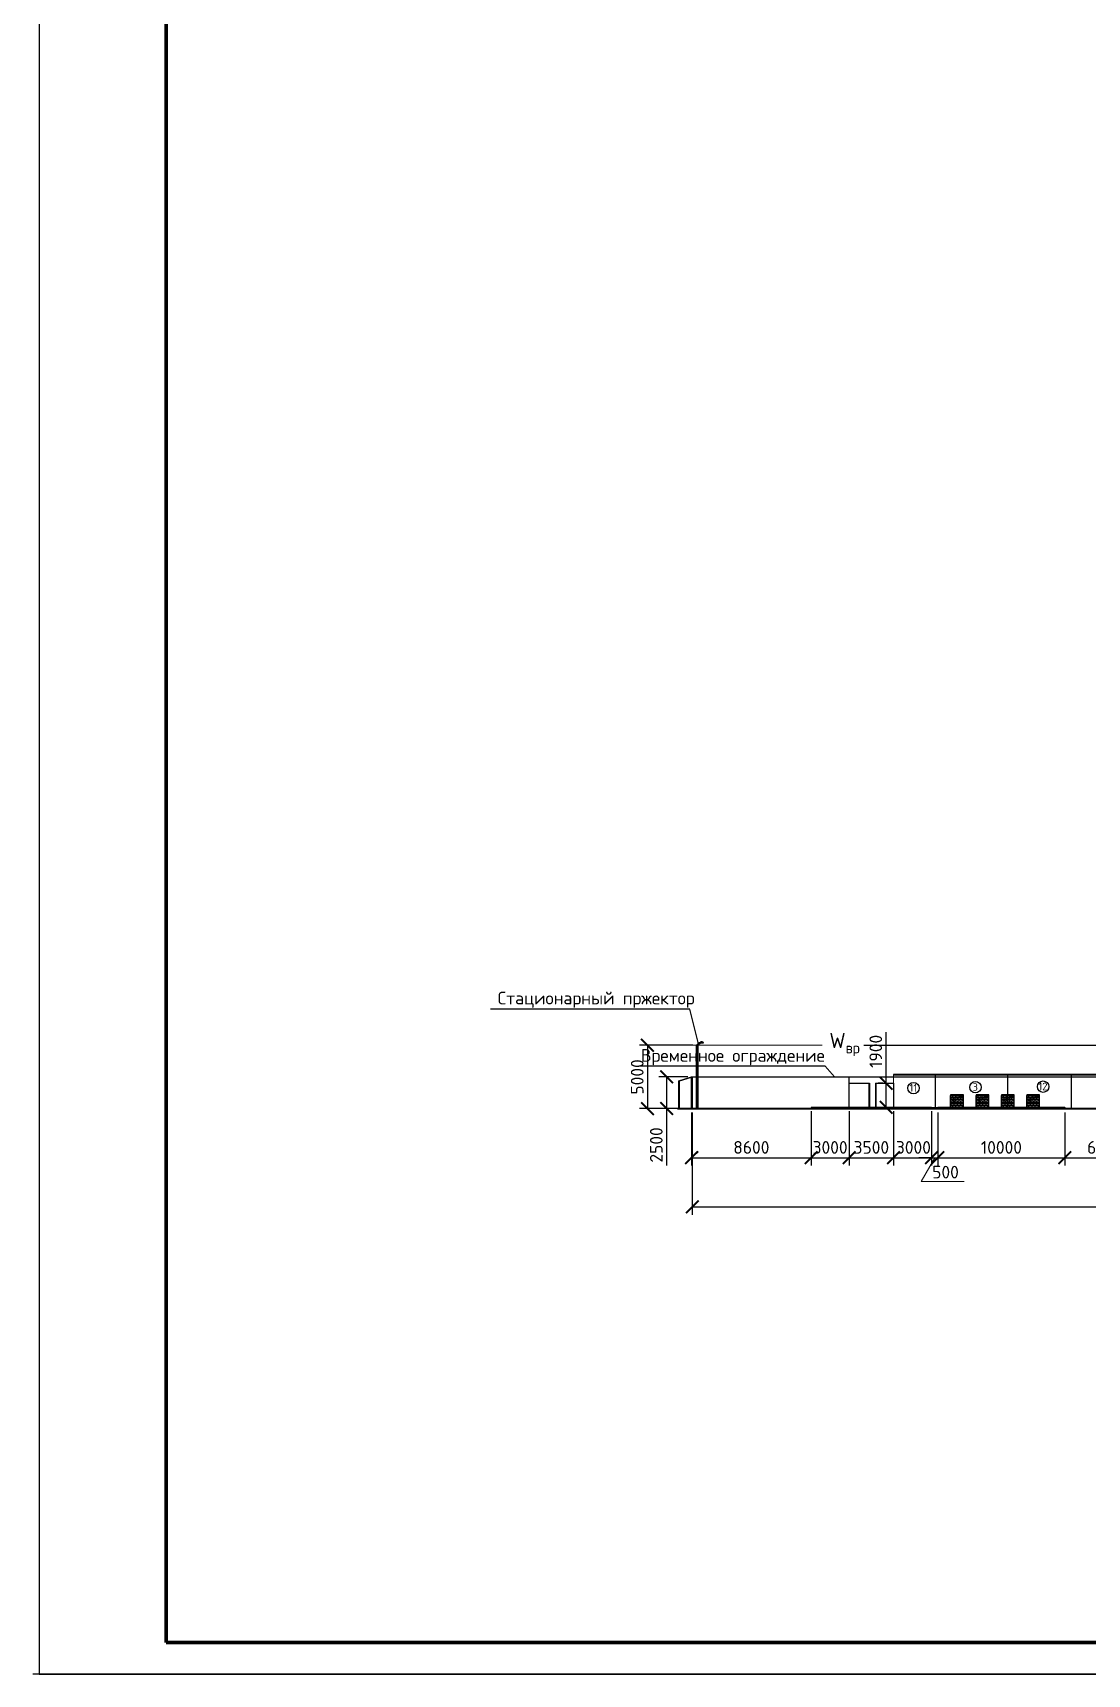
# Model space of a CAD drawing. Header units: millimetres. Extents: x -782 to 10910, y 3841 to 13237.
# Drawn here: x 2833.5 to 2999.7, y 12294 to 12552.7 of the extents above; entities that cross this region are included whole.
import ezdxf

# ---------------------------------------------------------------- set-up
doc = ezdxf.new("R2010")
doc.units = ezdxf.units.MM
doc.layers.add('1', color=7, linetype='Continuous')
doc.layers.add('Оbводка', color=1, linetype='Continuous', lineweight=90)
doc.styles.add('2.5', font='isocpeur.ttf', dxfattribs={"height": 2})
doc.styles.add('GOST-2.304_Type-B', font='GOST_Common.ttf')
doc.styles.add('Isocpeur', font='isocpeur.ttf')
doc.dimstyles.new('М500 стройгенп', dxfattribs={"dimtxt": 2, "dimasz": 2, "dimexe": 1.25, "dimexo": 0.625, "dimtad": 1, "dimlfac": 500, "dimtxsty": '2.5', "dimblk": 'ARCHTICK', "dimcen": 2.5, "dimadec": 0, "dimazin": 0, "dimtfac": 1, "dimtmove": 0, "dimatfit": 3, "dimfxl": 1, "dimarcsym": 0})

# ---------------------------------------------------------------- blocks, each defined once
blk = doc.blocks.new('_ArchTick')
at = {"color": 0, "linetype": 'ByBlock', "const_width": 0.15}
blk.add_lwpolyline([(-0.5, -0.5), (0.5, 0.5)], dxfattribs=at)
blk = doc.blocks.new('*D927')
at = {"color": 0, "lineweight": -2, "transparency": 16777216}
for p, q in [((2936.76, 12388.15), (2932.19, 12388.15)), ((2933.44, 12388.15), (2933.44, 12383.15)), ((2936.76, 12383.15), (2932.19, 12383.15)), ((2933.44, 12383.15), (2933.44, 12374.2))]:
    blk.add_line(p, q, dxfattribs=at)
at = {"layer": 'Defpoints', "color": 0, "lineweight": -3, "transparency": 16777216}
for p in [(2933.44, 12388.15), (2937.38, 12388.15), (2937.38, 12383.15)]:
    blk.add_point(p, dxfattribs=at)
at = {"color": 0, "lineweight": -2, "transparency": 16777216, "xscale": 2, "yscale": 2, "zscale": 2}
for p, rotation in [((2933.44, 12388.15), 90), ((2933.44, 12383.15), 270)]:
    blk.add_blockref('_ArchTick', p, dxfattribs=dict(at, rotation=rotation))
at = {"color": 0, "lineweight": 20, "transparency": 16777216, "insert": (2931.81, 12377.43), "char_height": 2, "attachment_point": 5, "rotation": 90, "style": '2.5'}
blk.add_mtext('2500', dxfattribs=at)
blk = doc.blocks.new('*D928')
at = {"color": 0, "lineweight": -2, "transparency": 16777216}
for p, q in [((2937.58, 12393.15), (2929.17, 12393.15)), ((2930.42, 12393.15), (2930.42, 12383.15)), ((2937.69, 12383.15), (2929.17, 12383.15))]:
    blk.add_line(p, q, dxfattribs=at)
at = {"layer": 'Defpoints', "color": 0, "lineweight": -3, "transparency": 16777216}
for p in [(2938.21, 12393.15), (2930.42, 12383.15), (2938.31, 12383.15)]:
    blk.add_point(p, dxfattribs=at)
at = {"color": 0, "lineweight": -2, "transparency": 16777216, "xscale": 2, "yscale": 2, "zscale": 2}
for p, rotation in [((2930.42, 12393.15), 90), ((2930.42, 12383.15), 270)]:
    blk.add_blockref('_ArchTick', p, dxfattribs=dict(at, rotation=rotation))
at = {"color": 0, "lineweight": 20, "transparency": 16777216, "insert": (2928.8, 12388.15), "char_height": 2, "attachment_point": 5, "rotation": 90, "style": '2.5'}
blk.add_mtext('5000', dxfattribs=at)
blk = doc.blocks.new('*D929')
at = {"color": 0, "lineweight": -2, "transparency": 16777216}
for p, q in [((2962.2, 12382.53), (2962.2, 12374.17)), ((2969.2, 12382.73), (2969.2, 12374.17)), ((2962.2, 12375.42), (2969.2, 12375.42))]:
    blk.add_line(p, q, dxfattribs=at)
at = {"layer": 'Defpoints', "color": 0, "lineweight": -3, "transparency": 16777216}
for p in [(2969.2, 12383.35), (2962.2, 12383.15), (2969.2, 12375.42)]:
    blk.add_point(p, dxfattribs=at)
at = {"color": 0, "lineweight": -2, "transparency": 16777216, "xscale": 2, "yscale": 2, "zscale": 2, "rotation": 180}
blk.add_blockref('_ArchTick', (2962.2, 12375.42), dxfattribs=at)
at = {"color": 0, "lineweight": -2, "transparency": 16777216, "xscale": 2, "yscale": 2, "zscale": 2}
blk.add_blockref('_ArchTick', (2969.2, 12375.42), dxfattribs=at)
at = {"color": 0, "lineweight": 20, "transparency": 16777216, "insert": (2965.7, 12377.04), "char_height": 2, "attachment_point": 5, "style": '2.5'}
blk.add_mtext('3500', dxfattribs=at)
blk = doc.blocks.new('*D930')
at = {"color": 0, "lineweight": -2, "transparency": 16777216}
for p, q in [((2969.2, 12382.73), (2969.2, 12374.17)), ((2975.2, 12382.73), (2975.2, 12374.17)), ((2969.2, 12375.42), (2975.2, 12375.42))]:
    blk.add_line(p, q, dxfattribs=at)
at = {"layer": 'Defpoints', "color": 0, "lineweight": -3, "transparency": 16777216}
for p in [(2969.2, 12383.35), (2975.2, 12383.35), (2975.2, 12375.42)]:
    blk.add_point(p, dxfattribs=at)
at = {"color": 0, "lineweight": -2, "transparency": 16777216, "xscale": 2, "yscale": 2, "zscale": 2, "rotation": 180}
blk.add_blockref('_ArchTick', (2969.2, 12375.42), dxfattribs=at)
at = {"color": 0, "lineweight": -2, "transparency": 16777216, "xscale": 2, "yscale": 2, "zscale": 2}
blk.add_blockref('_ArchTick', (2975.2, 12375.42), dxfattribs=at)
at = {"color": 0, "lineweight": 20, "transparency": 16777216, "insert": (2972.33, 12377.04), "char_height": 2, "attachment_point": 5, "style": '2.5'}
blk.add_mtext('3000', dxfattribs=at)
blk = doc.blocks.new('*D931')
at = {"color": 0, "lineweight": -2, "transparency": 16777216}
for p, q in [((2975.2, 12382.53), (2975.2, 12374.17)), ((2976.2, 12382.53), (2976.2, 12374.17)), ((2975.2, 12375.42), (2973.2, 12375.42)), ((2975.2, 12375.42), (2976.2, 12375.42)), ((2976.2, 12375.42), (2978.2, 12375.42))]:
    blk.add_line(p, q, dxfattribs=at)
at = {"layer": 'Defpoints', "color": 0, "lineweight": -3, "transparency": 16777216}
for p in [(2975.2, 12383.15), (2976.2, 12383.15), (2976.2, 12375.42)]:
    blk.add_point(p, dxfattribs=at)
at = {"color": 0, "lineweight": -2, "transparency": 16777216, "xscale": 2, "yscale": 2, "zscale": 2}
blk.add_blockref('_ArchTick', (2975.2, 12375.42), dxfattribs=at)
at = {"color": 0, "lineweight": -2, "transparency": 16777216, "xscale": 2, "yscale": 2, "zscale": 2, "rotation": 180}
blk.add_blockref('_ArchTick', (2976.2, 12375.42), dxfattribs=at)
at = {"color": 0, "lineweight": 20, "transparency": 16777216, "insert": (2977.39, 12373.14), "char_height": 2, "attachment_point": 5, "style": '2.5'}
blk.add_mtext('500', dxfattribs=at)
blk = doc.blocks.new('*D932')
at = {"color": 0, "lineweight": -2, "transparency": 16777216}
for p, q in [((2976.2, 12382.53), (2976.2, 12374.17)), ((2996.2, 12382.53), (2996.2, 12374.17)), ((2976.2, 12375.42), (2996.2, 12375.42))]:
    blk.add_line(p, q, dxfattribs=at)
at = {"layer": 'Defpoints', "color": 0, "lineweight": -3, "transparency": 16777216}
for p in [(2976.2, 12383.15), (2996.2, 12383.15), (2996.2, 12375.42)]:
    blk.add_point(p, dxfattribs=at)
at = {"color": 0, "lineweight": -2, "transparency": 16777216, "xscale": 2, "yscale": 2, "zscale": 2, "rotation": 180}
blk.add_blockref('_ArchTick', (2976.2, 12375.42), dxfattribs=at)
at = {"color": 0, "lineweight": -2, "transparency": 16777216, "xscale": 2, "yscale": 2, "zscale": 2}
blk.add_blockref('_ArchTick', (2996.2, 12375.42), dxfattribs=at)
at = {"color": 0, "lineweight": 20, "transparency": 16777216, "insert": (2986.2, 12377.04), "char_height": 2, "attachment_point": 5, "style": '2.5'}
blk.add_mtext('10000', dxfattribs=at)
blk = doc.blocks.new('*D933')
at = {"color": 0, "lineweight": -2, "transparency": 16777216}
for p, q in [((2996.2, 12382.53), (2996.2, 12374.17)), ((3008.8, 12382.53), (3008.8, 12374.17)), ((2996.2, 12375.42), (3008.8, 12375.42))]:
    blk.add_line(p, q, dxfattribs=at)
at = {"layer": 'Defpoints', "color": 0, "lineweight": -3, "transparency": 16777216}
for p in [(2996.2, 12383.15), (3008.8, 12383.15), (3008.8, 12375.42)]:
    blk.add_point(p, dxfattribs=at)
at = {"color": 0, "lineweight": -2, "transparency": 16777216, "xscale": 2, "yscale": 2, "zscale": 2, "rotation": 180}
blk.add_blockref('_ArchTick', (2996.2, 12375.42), dxfattribs=at)
at = {"color": 0, "lineweight": -2, "transparency": 16777216, "xscale": 2, "yscale": 2, "zscale": 2}
blk.add_blockref('_ArchTick', (3008.8, 12375.42), dxfattribs=at)
at = {"color": 0, "lineweight": 20, "transparency": 16777216, "insert": (3002.5, 12377.04), "char_height": 2, "attachment_point": 5, "style": '2.5'}
blk.add_mtext('6300', dxfattribs=at)
blk = doc.blocks.new('*D891')
at = {"color": 0, "lineweight": -2, "transparency": 16777216}
for p, q in [((2937.48, 12382.53), (2937.48, 12366.42)), ((3131, 12382.53), (3131, 12366.42)), ((2937.48, 12367.67), (3131, 12367.67))]:
    blk.add_line(p, q, dxfattribs=at)
at = {"layer": 'Defpoints', "color": 0, "lineweight": -3, "transparency": 16777216}
for p in [(2937.48, 12383.15), (3131, 12383.15), (3131, 12367.67)]:
    blk.add_point(p, dxfattribs=at)
at = {"color": 0, "lineweight": -2, "transparency": 16777216, "xscale": 2, "yscale": 2, "zscale": 2, "rotation": 180}
blk.add_blockref('_ArchTick', (2937.48, 12367.67), dxfattribs=at)
at = {"color": 0, "lineweight": -2, "transparency": 16777216, "xscale": 2, "yscale": 2, "zscale": 2}
blk.add_blockref('_ArchTick', (3131, 12367.67), dxfattribs=at)
at = {"color": 0, "lineweight": 20, "transparency": 16777216, "insert": (3029.88, 12369.29), "char_height": 2, "attachment_point": 5, "style": '2.5'}
blk.add_mtext('136000', dxfattribs=at)
blk = doc.blocks.new('*D936')
at = {"color": 0, "lineweight": -2, "transparency": 16777216}
for p, q in [((2968.03, 12387.15), (2968.03, 12395.2)), ((2967.49, 12387.15), (2966.78, 12387.15)), ((2968.03, 12383.35), (2968.03, 12387.15)), ((2967.49, 12383.35), (2966.78, 12383.35))]:
    blk.add_line(p, q, dxfattribs=at)
at = {"layer": 'Defpoints', "color": 0, "lineweight": -3, "transparency": 16777216}
for p in [(2968.03, 12387.15), (2968.12, 12387.15), (2968.12, 12383.35)]:
    blk.add_point(p, dxfattribs=at)
at = {"color": 0, "lineweight": -2, "transparency": 16777216, "xscale": 2, "yscale": 2, "zscale": 2}
for p, rotation in [((2968.03, 12387.15), 90), ((2968.03, 12383.35), 270)]:
    blk.add_blockref('_ArchTick', p, dxfattribs=dict(at, rotation=rotation))
at = {"color": 0, "lineweight": 20, "transparency": 16777216, "insert": (2966.4, 12392.18), "char_height": 2, "attachment_point": 5, "rotation": 90, "style": '2.5'}
blk.add_mtext('1900', dxfattribs=at)
blk = doc.blocks.new('*D892')
at = {"color": 0, "lineweight": -2, "transparency": 16777216}
for p, q in [((2937.38, 12382.53), (2937.38, 12374.17)), ((2956.2, 12382.73), (2956.2, 12374.17)), ((2937.38, 12375.42), (2956.2, 12375.42))]:
    blk.add_line(p, q, dxfattribs=at)
at = {"layer": 'Defpoints', "color": 0, "lineweight": -3, "transparency": 16777216}
for p in [(2956.2, 12383.35), (2937.38, 12383.15), (2956.2, 12375.42)]:
    blk.add_point(p, dxfattribs=at)
at = {"color": 0, "lineweight": -2, "transparency": 16777216, "xscale": 2, "yscale": 2, "zscale": 2, "rotation": 180}
blk.add_blockref('_ArchTick', (2937.38, 12375.42), dxfattribs=at)
at = {"color": 0, "lineweight": -2, "transparency": 16777216, "xscale": 2, "yscale": 2, "zscale": 2}
blk.add_blockref('_ArchTick', (2956.2, 12375.42), dxfattribs=at)
at = {"color": 0, "lineweight": 20, "transparency": 16777216, "insert": (2946.79, 12377.04), "char_height": 2, "attachment_point": 5, "style": '2.5'}
blk.add_mtext('8600', dxfattribs=at)
blk = doc.blocks.new('*D893')
at = {"color": 0, "lineweight": -2, "transparency": 16777216}
for p, q in [((2956.2, 12382.53), (2956.2, 12374.17)), ((2962.2, 12382.73), (2962.2, 12374.17)), ((2956.2, 12375.42), (2962.2, 12375.42))]:
    blk.add_line(p, q, dxfattribs=at)
at = {"layer": 'Defpoints', "color": 0, "lineweight": -3, "transparency": 16777216}
for p in [(2962.2, 12383.35), (2956.2, 12383.15), (2962.2, 12375.42)]:
    blk.add_point(p, dxfattribs=at)
at = {"color": 0, "lineweight": -2, "transparency": 16777216, "xscale": 2, "yscale": 2, "zscale": 2, "rotation": 180}
blk.add_blockref('_ArchTick', (2956.2, 12375.42), dxfattribs=at)
at = {"color": 0, "lineweight": -2, "transparency": 16777216, "xscale": 2, "yscale": 2, "zscale": 2}
blk.add_blockref('_ArchTick', (2962.2, 12375.42), dxfattribs=at)
at = {"color": 0, "lineweight": 20, "transparency": 16777216, "insert": (2959.2, 12377.04), "char_height": 2, "attachment_point": 5, "style": '2.5'}
blk.add_mtext('3000', dxfattribs=at)

msp = doc.modelspace()

# ---------------------------------------------------------------- hatches: boundary and pattern name
at = {"lineweight": 25, "ltscale": 0.5}
h = msp.add_hatch(dxfattribs=at)
h.set_pattern_fill('BRICK', color=256, scale=0.04)
h.set_pattern_definition([(0, (725.79275, 9527.1483), (0, 0.254), []), (90, (725.79275, 9527.1483), (-0.508, 3e-17), [0.254, -0.254]), (90, (726.04675, 9527.1483), (-0.508, 3e-17), [-0.254, 0.254])])
h.paths.add_polyline_path([(2978.200264, 12383.351024), (2980.200264, 12383.351024), (2980.200264, 12385.351024), (2978.200264, 12385.351024)])
h = msp.add_hatch(dxfattribs=at)
h.set_pattern_fill('BRICK', color=256, scale=0.04)
h.set_pattern_definition([(0, (729.79275, 9527.1483), (0, 0.254), []), (90, (729.79275, 9527.1483), (-0.508, 3e-17), [0.254, -0.254]), (90, (730.04675, 9527.1483), (-0.508, 3e-17), [-0.254, 0.254])])
h.paths.add_polyline_path([(2982.200264, 12383.351024), (2984.200264, 12383.351024), (2984.200264, 12385.351024), (2982.200264, 12385.351024)])
h = msp.add_hatch(dxfattribs=at)
h.set_pattern_fill('BRICK', color=256, scale=0.04)
h.set_pattern_definition([(0, (733.79275, 9527.1483), (0, 0.254), []), (90, (733.79275, 9527.1483), (-0.508, 3e-17), [0.254, -0.254]), (90, (734.04675, 9527.1483), (-0.508, 3e-17), [-0.254, 0.254])])
h.paths.add_polyline_path([(2986.200264, 12383.351024), (2988.200264, 12383.351024), (2988.200264, 12385.351024), (2986.200264, 12385.351024)])
h = msp.add_hatch(dxfattribs=at)
h.set_pattern_fill('BRICK', color=256, scale=0.04)
h.set_pattern_definition([(0, (737.79275, 9527.1483), (0, 0.254), []), (90, (737.79275, 9527.1483), (-0.508, 3e-17), [0.254, -0.254]), (90, (738.04675, 9527.1483), (-0.508, 3e-17), [-0.254, 0.254])])
h.paths.add_polyline_path([(2990.200264, 12383.351024), (2992.200264, 12383.351024), (2992.200264, 12385.351024), (2990.200264, 12385.351024)])

# ---------------------------------------------------------------- linework, layer by layer
for p, q in [((2834.54742, 12887.999703), (2834.54742, 12293.999703)), ((2834.54742, 12293.999703), (3674.54742, 12293.999703))]:
    msp.add_line(p, q)
at = {"lineweight": 70}
for p, q in [((2854.54742, 12882.999703), (2854.54742, 12298.999703)), ((2854.54742, 12298.999703), (3669.54742, 12298.999703))]:
    msp.add_line(p, q, dxfattribs=at)
at = {"lineweight": 25}
for p, q in [((2937.068624, 12398.846802), (2905.684765, 12398.846802)), ((2938.456795, 12393.34253), (2937.068624, 12398.846802)), ((2964.516958, 12393.151024), (3011.042038, 12393.151024)), ((2958.424574, 12389.830524), (2929.045149, 12389.830524)), ((2935.380264, 12387.551024), (2937.380264, 12388.151024)), ((2935.380264, 12383.151024), (2935.380264, 12387.551024)), ((2935.480264, 12387.531024), (2937.380264, 12388.101024)), ((2935.480264, 12383.151024), (2935.480264, 12387.581024)), ((2937.380264, 12383.151024), (2937.380264, 12388.151024)), ((2937.480264, 12388.151024), (2937.480264, 12383.151024)), ((2937.480264, 12388.151024), (2961.191512, 12388.151024)), ((2961.191512, 12388.151024), (2962.200264, 12388.151024)), ((2962.200264, 12383.351024), (2962.200264, 12388.151024)), ((2962.200264, 12387.151024), (2965.431041, 12387.151024)), ((2965.317228, 12387.151024), (2965.317228, 12383.351024)), ((2965.431041, 12387.151024), (2965.431041, 12383.351024)), ((2966.359118, 12387.151024), (2966.359118, 12383.351024)), ((2966.359118, 12387.151024), (2969.200264, 12387.151024)), ((2966.432762, 12387.151024), (2966.432762, 12383.351024)), ((2969.200264, 12387.151024), (2969.200264, 12383.351024)), ((2980.200264, 12385.351024), (2978.200264, 12385.351024)), ((2978.200264, 12385.351024), (2978.200264, 12383.351024)), ((2978.200264, 12383.351024), (2978.200264, 12385.213788)), ((2978.200264, 12383.351024), (2980.200264, 12383.351024)), ((2980.200264, 12383.351024), (2980.200264, 12385.351024)), ((2984.200264, 12385.351024), (2982.200264, 12385.351024)), ((2982.200264, 12385.351024), (2982.200264, 12383.351024)), ((2982.200264, 12383.351024), (2982.200264, 12385.213788)), ((2982.200264, 12383.351024), (2984.200264, 12383.351024)), ((2984.200264, 12383.351024), (2984.200264, 12385.351024)), ((2988.200264, 12385.351024), (2986.200264, 12385.351024)), ((2986.200264, 12385.351024), (2986.200264, 12383.351024)), ((2986.200264, 12383.351024), (2986.200264, 12385.213788)), ((2986.200264, 12383.351024), (2988.200264, 12383.351024)), ((2988.200264, 12383.351024), (2988.200264, 12385.351024)), ((2992.200264, 12385.351024), (2990.200264, 12385.351024)), ((2990.200264, 12385.351024), (2990.200264, 12383.351024)), ((2990.200264, 12383.351024), (2990.200264, 12385.213788)), ((2990.200264, 12383.351024), (2992.200264, 12383.351024)), ((2992.200264, 12383.351024), (2992.200264, 12385.351024)), ((3674.547567, 12293.999886), (2833.547567, 12293.999886))]:
    msp.add_line(p, q, dxfattribs=at)
at = {"lineweight": 20}
for p, q in [((2936.097125, 12393.151024), (2957.930038, 12393.151024)), ((2938.205308, 12393.151024), (2957.930038, 12393.151024)), ((2938.242808, 12393.151024), (2938.292808, 12393.151024)), ((2964.516958, 12393.151024), (2995.972125, 12393.151024)), ((2958.424574, 12389.830524), (2959.888055, 12388.151024)), ((2969.200264, 12387.151024), (2969.200264, 12388.551024)), ((2937.380264, 12388.151024), (2937.480264, 12388.151024)), ((2937.380264, 12388.151024), (2937.380264, 12388.101024)), ((2962.200264, 12383.151024), (2962.200264, 12387.151024)), ((2962.200264, 12383.351024), (2964.200264, 12383.351024)), ((2962.200264, 12383.351024), (2962.200264, 12383.351024)), ((2964.200264, 12383.351024), (2966.200264, 12383.351024)), ((2935.158492, 12383.151024), (2962.200264, 12383.151024)), ((2937.380264, 12383.151024), (2935.380264, 12383.151024)), ((2935.380264, 12383.151024), (2935.480264, 12383.151024)), ((2935.480264, 12383.151024), (2936.480264, 12383.151024)), ((2975.725983, 12375.418247), (2973.56092, 12371.668247)), ((2973.56092, 12371.668247), (2980.322953, 12371.668247))]:
    msp.add_line(p, q, dxfattribs=at)
at = {"lineweight": 40}
for p, q in [((2938.205308, 12393.151024), (2938.330308, 12393.151024)), ((2938.205308, 12393.151024), (2938.330308, 12393.151024)), ((2938.213447, 12383.151024), (2938.213447, 12393.151024)), ((2938.313447, 12393.151024), (2938.313447, 12383.151024)), ((2969.200264, 12388.551024), (2988.000264, 12388.551024)), ((2988.000264, 12388.551024), (2994.200264, 12388.551024)), ((2994.200264, 12388.551024), (2994.524037, 12388.551024)), ((2994.524037, 12388.551024), (3009.569512, 12388.551024)), ((2962.200264, 12383.151024), (2962.200264, 12383.351024)), ((2962.200264, 12383.351024), (2975.200264, 12383.351024)), ((2975.200264, 12383.351024), (2975.200264, 12383.151024)), ((2976.200264, 12383.351024), (2976.200264, 12383.151024)), ((2976.200264, 12383.351024), (2996.200264, 12383.351024)), ((2996.200264, 12383.351024), (2996.200264, 12383.151024)), ((2935.158492, 12383.151024), (3143.404402, 12383.151024))]:
    msp.add_line(p, q, dxfattribs=at)
at = {"color": 0, "linetype": 'Continuous', "lineweight": 40}
for p, q in [((2938.205308, 12393.151024), (2938.330308, 12393.151024)), ((2938.224959, 12393.151024), (2938.688631, 12393.534037)), ((2938.299249, 12393.151024), (2938.714248, 12393.495667)), ((2938.688631, 12393.534037), (2938.717946, 12393.498738))]:
    msp.add_line(p, q, dxfattribs=at)
at = {"lineweight": -3}
for p, q in [((2975.800264, 12383.151024), (2975.800264, 12388.551024)), ((2987.200264, 12383.351024), (2987.200264, 12388.551024)), ((2987.200264, 12388.551024), (2997.200264, 12388.551024)), ((2997.200264, 12388.551024), (2997.200264, 12383.151024)), ((2962.200264, 12388.151024), (3036.200264, 12388.151024)), ((2962.200264, 12383.351024), (2956.200264, 12383.351024)), ((2956.200264, 12383.351024), (2956.200264, 12383.151024)), ((2969.200264, 12383.351024), (2987.200264, 12383.351024)), ((2997.200264, 12383.151024), (3011.200264, 12383.151024))]:
    msp.add_line(p, q, dxfattribs=at)
at = {"color": 0, "linetype": 'Continuous', "lineweight": 40}
for centre, radius, start, end in [((2938.940208, 12393.301806), 0.342361, 32.43625633, 137.27001606), ((2938.956065, 12392.820096), 0.719204, 67.68405496, 109.33477766)]:
    msp.add_arc(centre, radius, start, end, dxfattribs=at)
at = {"layer": 'Оbводка', "color": 0, "lineweight": -2}
for centre in [(2972.337584, 12386.393338), (2982.101924, 12386.518944), (2992.766854, 12386.617169)]:
    msp.add_circle(centre, 0.902538, dxfattribs=at)

# ---------------------------------------------------------------- texts
at = {"lineweight": 25, "char_height": 2, "attachment_point": 1, "style": 'Isocpeur'}
for s, insert in [('Стационарный пржектор', (2906.816948, 12401.579479)), ('Временное ограждение', (2929.372166, 12392.536481))]:
    msp.add_mtext_dynamic_manual_height_columns(s, width=33.70747748, gutter_width=12.5, heights=[0], dxfattribs=dict(at, insert=insert))
at = {"lineweight": 40, "char_height": 1.199998, "width": 15.99997333, "attachment_point": 5, "style": 'Isocpeur'}
for s, insert in [('11', (2972.318967, 12386.429666)), ('3', (2982.083306, 12386.555272)), ('12', (2992.748237, 12386.653496))]:
    msp.add_mtext(s, dxfattribs=dict(at, insert=insert))
at = {"layer": '1', "insert": (2959.092435, 12395.093014), "char_height": 2.4, "width": 419.40066961, "attachment_point": 1, "style": 'GOST-2.304_Type-B'}
msp.add_mtext('\\A1;W{\\H0.7x;\\S^ вр;}', dxfattribs=at)
at = {"layer": '1', "lineweight": 25, "char_height": 1.199998, "width": 335.51997649, "attachment_point": 1, "style": 'Isocpeur'}
for insert in [(2978.35864, 12385.046436), (2982.35864, 12385.046436), (2986.35864, 12385.046436), (2990.35864, 12385.046436)]:
    msp.add_mtext('КР', dxfattribs=dict(at, insert=insert))

# ---------------------------------------------------------------- dimensions: what is measured, and where the dimension line sits
at = {"lineweight": 20}
for base, p1, p2, picture, middle in [((2930.424797, 12383.151024), (2938.205308, 12393.151024), (2938.313447, 12383.151024), '*D928', (2930.424797, 12388.151024)), ((2933.439165, 12388.151024), (2937.380264, 12383.151024), (2937.380264, 12388.151024), '*D927', (2933.439165, 12377.426024))]:
    dim = msp.add_linear_dim(base=base, p1=p1, p2=p2, angle=90, dimstyle='М500 стройгенп', dxfattribs=at)
    dim.commit()
    dim.dimension.update_dxf_attribs({"geometry": picture, "text_midpoint": middle, "dimtype": 160})
dim = msp.add_linear_dim(base=(2968.027582, 12387.151024), p1=(2968.116708, 12383.351024), p2=(2968.116708, 12387.151024), angle=90, dimstyle='М500 стройгенп', dxfattribs=at)
dim.commit()
dim.dimension.update_dxf_attribs({"geometry": '*D936', "text_midpoint": (2966.402582, 12392.176024)})
dim = msp.add_linear_dim(base=(2956.200264, 12375.418247), p1=(2937.380264, 12383.151024), p2=(2956.200264, 12383.351024), text='8600', dimstyle='М500 стройгенп', dxfattribs=at)
dim.commit()
dim.dimension.update_dxf_attribs({"geometry": '*D892', "text_midpoint": (2946.790264, 12377.043247)})
dim = msp.add_linear_dim(base=(2962.200264, 12375.418247), p1=(2956.200264, 12383.151024), p2=(2962.200264, 12383.351024), dimstyle='М500 стройгенп', dxfattribs=at)
dim.commit()
dim.dimension.update_dxf_attribs({"geometry": '*D893', "text_midpoint": (2959.200264, 12375.418247), "dimtype": 160})
for base, p1, p2, picture, middle in [((2969.200264, 12375.418247), (2962.200264, 12383.151024), (2969.200264, 12383.351024), '*D929', (2965.700264, 12377.043247)), ((2996.200264, 12375.418247), (2976.200264, 12383.151024), (2996.200264, 12383.151024), '*D932', (2986.200264, 12377.043247)), ((3008.800264, 12375.418247), (2996.200264, 12383.151024), (3008.800264, 12383.151024), '*D933', (3002.500264, 12377.043247))]:
    dim = msp.add_linear_dim(base=base, p1=p1, p2=p2, dimstyle='М500 стройгенп', dxfattribs=at)
    dim.commit()
    dim.dimension.update_dxf_attribs({"geometry": picture, "text_midpoint": middle})
for base, p1, p2, picture, middle in [((2975.200264, 12375.418247), (2969.200264, 12383.351024), (2975.200264, 12383.351024), '*D930', (2972.334712, 12377.043247)), ((2976.200264, 12375.418247), (2975.200264, 12383.151024), (2976.200264, 12383.151024), '*D931', (2977.394364, 12373.137772))]:
    dim = msp.add_linear_dim(base=base, p1=p1, p2=p2, dimstyle='М500 стройгенп', override={"dimtmove": 2}, dxfattribs=at)
    dim.commit()
    dim.dimension.update_dxf_attribs({"geometry": picture, "text_midpoint": middle, "dimtype": 160})
dim = msp.add_linear_dim(base=(3131.000264, 12367.666705), p1=(2937.480264, 12383.151024), p2=(3131.000264, 12383.151024), text='136000', dimstyle='М500 стройгенп', dxfattribs=at)
dim.commit()
dim.dimension.update_dxf_attribs({"geometry": '*D891', "text_midpoint": (3029.88495, 12367.666705), "dimtype": 160})

doc.saveas('drawing.dxf')
